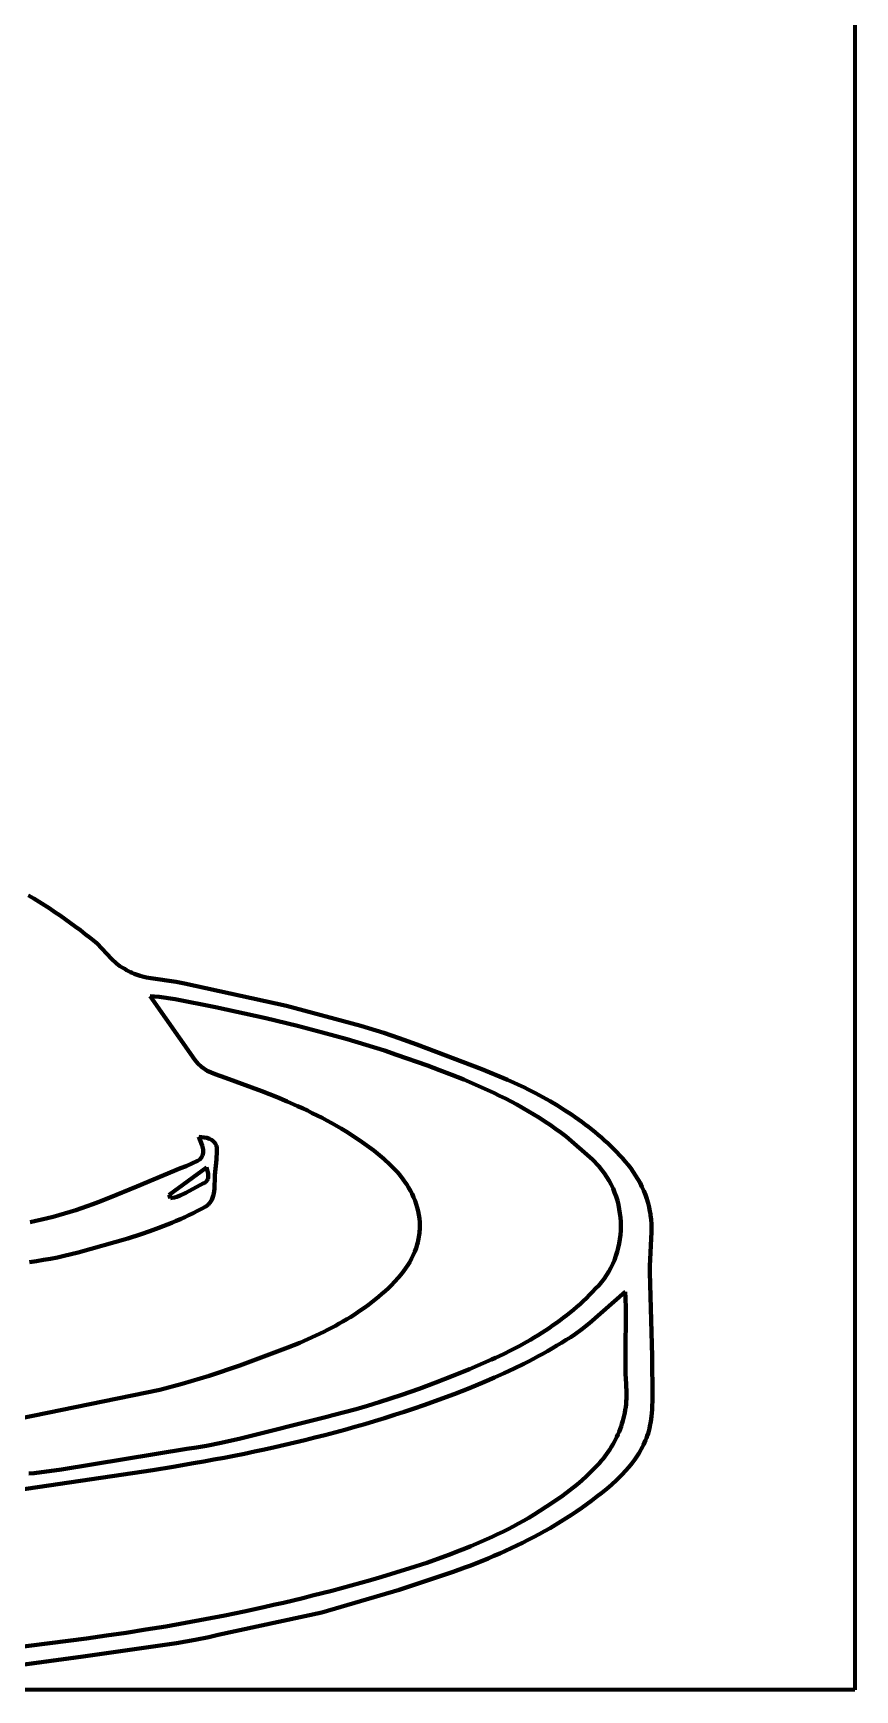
# Model space of a CAD drawing. Header units: millimetres. Extents: x 0 to 14, y 0 to 17.6.
# Drawn here: x 9.19 to 14.01, y 0 to 9.72 of the extents above; entities that cross this region are included whole.
import ezdxf

# ---------------------------------------------------------------- set-up
doc = ezdxf.new("R2010")
doc.units = ezdxf.units.MM
doc.layers.add('color#010506ff', color=7, linetype='CONTINUOUS', lineweight=100)
doc.layers.add('color#ffffffff', color=7, linetype='CONTINUOUS', lineweight=100)

msp = doc.modelspace()

# ---------------------------------------------------------------- linework, layer by layer
at = {"layer": 'color#010506ff'}
for p, q in [((9.1662, 4.6622), (9.1977, 4.6434)), ((9.1977, 4.6434), (9.2289, 4.6242)), ((9.2289, 4.6242), (9.26, 4.6047)), ((9.26, 4.6047), (9.2908, 4.5848)), ((9.2908, 4.5848), (9.3213, 4.5646)), ((9.3213, 4.5646), (9.3517, 4.544)), ((9.3517, 4.544), (9.3817, 4.5231)), ((9.3817, 4.5231), (9.4116, 4.5018)), ((9.4116, 4.5018), (9.4411, 4.4801)), ((9.4411, 4.4801), (9.4705, 4.4581)), ((9.4705, 4.4581), (9.4995, 4.4357)), ((9.4995, 4.4357), (9.5283, 4.413)), ((9.5283, 4.413), (9.5568, 4.3899)), ((9.5568, 4.3899), (9.569, 4.3792)), ((9.569, 4.3792), (9.6538, 4.2907)), ((9.6538, 4.2907), (9.6835, 4.263)), ((9.6835, 4.263), (9.7027, 4.248)), ((9.7027, 4.248), (9.7163, 4.2389)), ((9.7163, 4.2389), (9.7307, 4.2306)), ((9.7307, 4.2306), (9.7417, 4.2242)), ((9.7417, 4.2242), (9.7528, 4.2182)), ((9.7528, 4.2182), (9.7641, 4.2126)), ((9.7641, 4.2126), (9.7755, 4.2075)), ((9.7755, 4.2075), (9.7871, 4.2028)), ((9.7871, 4.2028), (9.7988, 4.1985)), ((9.7988, 4.1985), (9.8105, 4.1945)), ((9.8105, 4.1945), (9.8224, 4.1908)), ((9.8224, 4.1908), (9.8344, 4.1874)), ((9.8344, 4.1874), (9.8586, 4.1815)), ((9.8586, 4.1815), (9.8831, 4.1764)), ((9.8831, 4.1764), (10.0323, 4.1547)), ((10.0323, 4.1547), (10.0814, 4.146)), ((10.0814, 4.146), (10.6807, 4.0139)), ((9.8798, 4.0706), (10.143, 3.697)), ((9.9334, 4.0664), (9.8798, 4.0706)), ((10.0264, 4.0536), (9.9334, 4.0664)), ((10.2634, 4.0066), (10.0264, 4.0536)), ((10.5596, 3.9415), (10.2634, 4.0066)), ((10.6807, 4.0139), (11.116, 3.8976)), ((10.7438, 3.8969), (10.5596, 3.9415)), ((10.8905, 3.8587), (10.7438, 3.8969)), ((11.116, 3.8976), (11.2517, 3.8552)), ((11.0365, 3.8179), (10.8905, 3.8587)), ((11.1455, 3.7854), (11.0365, 3.8179)), ((11.2517, 3.8552), (11.3414, 3.8241)), ((11.3414, 3.8241), (11.444, 3.7877)), ((10.143, 3.697), (10.159, 3.6769)), ((11.254, 3.7513), (11.1455, 3.7854)), ((11.326, 3.7275), (11.254, 3.7513)), ((11.5061, 3.664), (11.326, 3.7275)), ((11.444, 3.7877), (11.8258, 3.6432)), ((10.159, 3.6769), (10.1813, 3.6559)), ((10.1813, 3.6559), (10.2151, 3.6332)), ((10.2151, 3.6332), (10.2622, 3.6129)), ((10.2622, 3.6129), (10.3229, 3.5914)), ((11.5779, 3.6374), (11.5061, 3.664)), ((11.6494, 3.6099), (11.5779, 3.6374)), ((11.6849, 3.5957), (11.6494, 3.6099)), ((11.8258, 3.6432), (11.9761, 3.5794)), ((10.3229, 3.5914), (10.5349, 3.5132)), ((10.5349, 3.5132), (10.625, 3.4774)), ((11.7204, 3.5812), (11.6849, 3.5957)), ((11.7557, 3.5664), (11.7204, 3.5812)), ((11.7909, 3.5513), (11.7557, 3.5664)), ((11.8259, 3.5358), (11.7909, 3.5513)), ((11.8607, 3.52), (11.8259, 3.5358)), ((11.8953, 3.5037), (11.8607, 3.52)), ((11.9297, 3.4871), (11.8953, 3.5037)), ((11.9761, 3.5794), (12.0752, 3.5342)), ((12.0752, 3.5342), (12.0972, 3.5234)), ((12.0972, 3.5234), (12.1411, 3.5012)), ((12.1411, 3.5012), (12.1844, 3.4781)), ((10.625, 3.4774), (10.6845, 3.4525)), ((10.6845, 3.4525), (10.7436, 3.4265)), ((10.7436, 3.4265), (10.7729, 3.4131)), ((10.7729, 3.4131), (10.8021, 3.3994)), ((11.9639, 3.47), (11.9297, 3.4871)), ((11.9978, 3.4524), (11.9639, 3.47)), ((12.0314, 3.4344), (11.9978, 3.4524)), ((12.0648, 3.4159), (12.0314, 3.4344)), ((12.0979, 3.3969), (12.0648, 3.4159)), ((12.1844, 3.4781), (12.2273, 3.454)), ((12.2273, 3.454), (12.2696, 3.4289)), ((12.2696, 3.4289), (12.3114, 3.4028)), ((10.8021, 3.3994), (10.8311, 3.3854)), ((10.8311, 3.3854), (10.86, 3.3711)), ((10.86, 3.3711), (10.8887, 3.3564)), ((10.8887, 3.3564), (10.9171, 3.3413)), ((10.9171, 3.3413), (10.9454, 3.3258)), ((10.9454, 3.3258), (10.9735, 3.31)), ((10.9735, 3.31), (11.0013, 3.2937)), ((12.1307, 3.3773), (12.0979, 3.3969)), ((12.1631, 3.3572), (12.1307, 3.3773)), ((12.1952, 3.3365), (12.1631, 3.3572)), ((12.227, 3.3152), (12.1952, 3.3365)), ((12.2583, 3.2933), (12.227, 3.3152)), ((12.3114, 3.4028), (12.3524, 3.3757)), ((12.3524, 3.3757), (12.3727, 3.3617)), ((12.3727, 3.3617), (12.3927, 3.3475)), ((12.3927, 3.3475), (12.4126, 3.3331)), ((12.4126, 3.3331), (12.4323, 3.3184)), ((12.4323, 3.3184), (12.4518, 3.3034)), ((10.1659, 3.2456), (10.185, 3.1955)), ((10.2122, 3.2394), (10.1659, 3.2456)), ((10.2283, 3.2339), (10.2122, 3.2394)), ((10.2394, 3.2282), (10.2283, 3.2339)), ((10.2463, 3.2236), (10.2394, 3.2282)), ((10.2525, 3.2182), (10.2463, 3.2236)), ((10.258, 3.2121), (10.2525, 3.2182)), ((10.2628, 3.205), (10.258, 3.2121)), ((11.0013, 3.2937), (11.029, 3.2771)), ((11.029, 3.2771), (11.0563, 3.2599)), ((11.0563, 3.2599), (11.0835, 3.2423)), ((11.0835, 3.2423), (11.1103, 3.2243)), ((11.1103, 3.2243), (11.1924, 3.1644)), ((12.2893, 3.2707), (12.2583, 3.2933)), ((12.3199, 3.2475), (12.2893, 3.2707)), ((12.4752, 3.1128), (12.3199, 3.2475)), ((12.4518, 3.3034), (12.471, 3.2881)), ((12.471, 3.2881), (12.4901, 3.2726)), ((12.4901, 3.2726), (12.5089, 3.2568)), ((12.5089, 3.2568), (12.5275, 3.2407)), ((12.5275, 3.2407), (12.5458, 3.2244)), ((12.5458, 3.2244), (12.5639, 3.2078)), ((10.1706, 3.1135), (10.1585, 3.1041)), ((10.1784, 3.1221), (10.1706, 3.1135)), ((10.1828, 3.1286), (10.1784, 3.1221)), ((10.1848, 3.1322), (10.1828, 3.1286)), ((10.1866, 3.1361), (10.1848, 3.1322)), ((10.185, 3.1955), (10.1909, 3.1718)), ((10.1894, 3.144), (10.1866, 3.1361)), ((10.191, 3.1519), (10.1894, 3.144)), ((10.1909, 3.1718), (10.1916, 3.1598)), ((10.1916, 3.1598), (10.191, 3.1519)), ((10.2602, 3.0201), (10.2689, 3.1129)), ((10.2649, 3.2012), (10.2628, 3.205)), ((10.2668, 3.1971), (10.2649, 3.2012)), ((10.2684, 3.1928), (10.2668, 3.1971)), ((10.2703, 3.1806), (10.2684, 3.1928)), ((10.2689, 3.1129), (10.2717, 3.1621)), ((10.2717, 3.1621), (10.2703, 3.1806)), ((11.1924, 3.1644), (11.2515, 3.116)), ((11.2515, 3.116), (11.2889, 3.0816)), ((12.5119, 3.0732), (12.4752, 3.1128)), ((12.5639, 3.2078), (12.5818, 3.1909)), ((12.5818, 3.1909), (12.5993, 3.1737)), ((12.5993, 3.1737), (12.6167, 3.1562)), ((12.6167, 3.1562), (12.6337, 3.1385)), ((12.6337, 3.1385), (12.6505, 3.1204)), ((12.6505, 3.1204), (12.6674, 3.1013)), ((10.0582, 3.0611), (9.8013, 2.9539)), ((9.9912, 2.9058), (10.2108, 3.0652)), ((10.0905, 3.0738), (10.0582, 3.0611)), ((10.1585, 3.1041), (10.0905, 3.0738)), ((10.2108, 3.0652), (10.2201, 3.0296)), ((10.2209, 3.0147), (10.2197, 3.004)), ((10.2201, 3.0296), (10.2209, 3.0147)), ((10.2603, 3.0138), (10.2602, 3.0201)), ((11.2889, 3.0816), (11.3155, 3.0544)), ((11.3155, 3.0544), (11.3324, 3.0355)), ((11.3324, 3.0355), (11.3487, 3.016)), ((11.3487, 3.016), (11.3642, 2.9958)), ((12.5325, 3.0481), (12.5119, 3.0732)), ((12.5455, 3.0307), (12.5325, 3.0481)), ((12.5596, 3.0097), (12.5455, 3.0307)), ((12.6674, 3.1013), (12.6836, 3.0816)), ((12.6836, 3.0816), (12.6991, 3.0614)), ((12.6991, 3.0614), (12.7139, 3.0405)), ((12.7139, 3.0405), (12.728, 3.0192)), ((12.728, 3.0192), (12.7412, 2.9973)), ((9.8013, 2.9539), (9.6403, 2.8875)), ((10.1924, 2.9727), (10.0897, 2.9163)), ((10.1964, 2.9743), (10.1924, 2.9727)), ((10.2, 2.9761), (10.1964, 2.9743)), ((10.2032, 2.9782), (10.2, 2.9761)), ((10.2062, 2.9804), (10.2032, 2.9782)), ((10.2088, 2.9828), (10.2062, 2.9804)), ((10.2112, 2.9854), (10.2088, 2.9828)), ((10.2132, 2.9881), (10.2112, 2.9854)), ((10.215, 2.9911), (10.2132, 2.9881)), ((10.2178, 2.9973), (10.215, 2.9911)), ((10.2197, 3.004), (10.2178, 2.9973)), ((10.2533, 2.9131), (10.257, 2.9401)), ((10.257, 2.9401), (10.2603, 3.0138)), ((11.3642, 2.9958), (11.3789, 2.9749)), ((11.3789, 2.9749), (11.3849, 2.966)), ((11.3849, 2.966), (11.3963, 2.9479)), ((11.3963, 2.9479), (11.407, 2.9292)), ((11.407, 2.9292), (11.4168, 2.9101)), ((12.5726, 2.9879), (12.5596, 3.0097)), ((12.5845, 2.9656), (12.5726, 2.9879)), ((12.5952, 2.9427), (12.5845, 2.9656)), ((12.6049, 2.9193), (12.5952, 2.9427)), ((12.6133, 2.8954), (12.6049, 2.9193)), ((12.7412, 2.9973), (12.7536, 2.975)), ((12.7536, 2.975), (12.765, 2.9522)), ((12.765, 2.9522), (12.7755, 2.9289)), ((12.7755, 2.9289), (12.785, 2.9053)), ((9.4774, 2.8267), (9.4445, 2.8156)), ((9.5102, 2.8382), (9.4774, 2.8267)), ((9.5429, 2.8501), (9.5102, 2.8382)), ((9.5754, 2.8623), (9.5429, 2.8501)), ((9.6403, 2.8875), (9.5754, 2.8623)), ((10.0003, 2.8861), (9.9912, 2.9058)), ((10.0077, 2.8871), (10.0003, 2.8861)), ((10.0222, 2.8898), (10.0077, 2.8871)), ((10.0362, 2.8936), (10.0222, 2.8898)), ((10.0568, 2.9009), (10.0362, 2.8936)), ((10.0897, 2.9163), (10.0568, 2.9009)), ((10.1573, 2.8104), (10.1817, 2.8231)), ((10.1817, 2.8231), (10.206, 2.8362)), ((10.206, 2.8362), (10.2119, 2.8402)), ((10.2119, 2.8402), (10.2173, 2.8446)), ((10.2173, 2.8446), (10.2223, 2.8491)), ((10.2223, 2.8491), (10.2269, 2.854)), ((10.2269, 2.854), (10.231, 2.8591)), ((10.231, 2.8591), (10.2348, 2.8644)), ((10.2348, 2.8644), (10.2382, 2.8699)), ((10.2382, 2.8699), (10.2412, 2.8756)), ((10.2412, 2.8756), (10.244, 2.8815)), ((10.244, 2.8815), (10.2464, 2.8875)), ((10.2464, 2.8875), (10.2504, 2.9001)), ((10.2504, 2.9001), (10.2533, 2.9131)), ((11.4168, 2.9101), (11.4258, 2.8906)), ((11.4258, 2.8906), (11.4339, 2.8707)), ((11.4339, 2.8707), (11.4411, 2.8504)), ((11.4411, 2.8504), (11.4472, 2.8299)), ((11.4472, 2.8299), (11.4524, 2.809)), ((12.6207, 2.8711), (12.6133, 2.8954)), ((12.6269, 2.8466), (12.6207, 2.8711)), ((12.632, 2.8217), (12.6269, 2.8466)), ((12.6359, 2.7966), (12.632, 2.8217)), ((12.785, 2.9053), (12.7935, 2.8812)), ((12.7935, 2.8812), (12.8008, 2.8568)), ((12.8008, 2.8568), (12.8071, 2.8321)), ((12.8071, 2.8321), (12.8121, 2.807)), ((9.2099, 2.7522), (9.1756, 2.7456)), ((9.2439, 2.7595), (9.2099, 2.7522)), ((9.2778, 2.7675), (9.2439, 2.7595)), ((9.3114, 2.776), (9.2778, 2.7675)), ((9.3449, 2.7851), (9.3114, 2.776)), ((9.3783, 2.7948), (9.3449, 2.7851)), ((9.4115, 2.805), (9.3783, 2.7948)), ((9.4445, 2.8156), (9.4115, 2.805)), ((9.9306, 2.7115), (9.9819, 2.7313)), ((9.9819, 2.7313), (10.0074, 2.7416)), ((10.0074, 2.7416), (10.0327, 2.7522)), ((10.0327, 2.7522), (10.0579, 2.7632)), ((10.0579, 2.7632), (10.083, 2.7744)), ((10.083, 2.7744), (10.1079, 2.786)), ((10.1079, 2.786), (10.1327, 2.798)), ((10.1327, 2.798), (10.1573, 2.8104)), ((11.4524, 2.809), (11.4565, 2.788)), ((11.4565, 2.788), (11.4595, 2.7668)), ((11.4595, 2.7668), (11.4614, 2.7454)), ((11.4614, 2.7454), (11.4621, 2.724)), ((11.4621, 2.724), (11.4616, 2.7025)), ((12.6387, 2.7714), (12.6359, 2.7966)), ((12.6404, 2.746), (12.6387, 2.7714)), ((12.6409, 2.7207), (12.6404, 2.746)), ((12.8121, 2.807), (12.8142, 2.7943)), ((12.8142, 2.7943), (12.8158, 2.7838)), ((12.8158, 2.7838), (12.8184, 2.7626)), ((12.8184, 2.7626), (12.8207, 2.7308)), ((12.8207, 2.7308), (12.8213, 2.6883)), ((9.4571, 2.5667), (9.7482, 2.6497)), ((9.7482, 2.6497), (9.8268, 2.6749)), ((9.8268, 2.6749), (9.8789, 2.6928)), ((9.8789, 2.6928), (9.9306, 2.7115)), ((11.4498, 2.6253), (11.4468, 2.6144)), ((11.4524, 2.6363), (11.4498, 2.6253)), ((11.4548, 2.6473), (11.4524, 2.6363)), ((11.4568, 2.6585), (11.4548, 2.6473)), ((11.4585, 2.6697), (11.4568, 2.6585)), ((11.4599, 2.681), (11.4585, 2.6697)), ((11.4609, 2.6917), (11.4599, 2.681)), ((11.4616, 2.7025), (11.4609, 2.6917)), ((12.6316, 2.6198), (12.6357, 2.6448)), ((12.6357, 2.6448), (12.6386, 2.67)), ((12.6386, 2.67), (12.6403, 2.6953)), ((12.6403, 2.6953), (12.6409, 2.7207)), ((12.8213, 2.6883), (12.8116, 2.4863)), ((9.2546, 2.5229), (9.2953, 2.5302)), ((9.2953, 2.5302), (9.3359, 2.5382)), ((9.3359, 2.5382), (9.3764, 2.5469)), ((9.3764, 2.5469), (9.4168, 2.5564)), ((9.4168, 2.5564), (9.4571, 2.5667)), ((11.4134, 2.5308), (11.4026, 2.511)), ((11.4233, 2.5511), (11.4134, 2.5308)), ((11.4322, 2.5718), (11.4233, 2.5511)), ((11.4401, 2.5929), (11.4322, 2.5718)), ((11.4468, 2.6144), (11.4401, 2.5929)), ((12.604, 2.5227), (12.6126, 2.5464)), ((12.6126, 2.5464), (12.6201, 2.5705)), ((12.6201, 2.5705), (12.6264, 2.595)), ((12.6264, 2.595), (12.6316, 2.6198)), ((9.1729, 2.5103), (9.2138, 2.5163)), ((9.2138, 2.5163), (9.2546, 2.5229)), ((11.3584, 2.4453), (11.3368, 2.4191)), ((11.3785, 2.4727), (11.3584, 2.4453)), ((11.3909, 2.4916), (11.3785, 2.4727)), ((11.4026, 2.511), (11.3909, 2.4916)), ((12.5435, 2.4123), (12.5579, 2.4331)), ((12.5579, 2.4331), (12.5712, 2.4546)), ((12.5712, 2.4546), (12.5832, 2.4767)), ((12.5832, 2.4767), (12.5942, 2.4995)), ((12.5942, 2.4995), (12.604, 2.5227)), ((12.8116, 2.4863), (12.8111, 2.4498)), ((12.8111, 2.4498), (12.8247, 1.9579)), ((11.2588, 2.3408), (11.2397, 2.3238)), ((11.2775, 2.3581), (11.2588, 2.3408)), ((11.2959, 2.3759), (11.2775, 2.3581)), ((11.314, 2.3942), (11.2959, 2.3759)), ((11.3368, 2.4191), (11.314, 2.3942)), ((12.4577, 2.3175), (12.4757, 2.3359)), ((12.6657, 2.3363), (12.4581, 2.1528)), ((12.4757, 2.3359), (12.4934, 2.3546)), ((12.4934, 2.3546), (12.5112, 2.3729)), ((12.5112, 2.3729), (12.5279, 2.3922)), ((12.5279, 2.3922), (12.5435, 2.4123)), ((12.6683, 2.2978), (12.6657, 2.3363)), ((11.1396, 2.2448), (11.1188, 2.2302)), ((11.1602, 2.2599), (11.1396, 2.2448)), ((11.1805, 2.2753), (11.1602, 2.2599)), ((11.2005, 2.2911), (11.1805, 2.2753)), ((11.2203, 2.3072), (11.2005, 2.2911)), ((11.2397, 2.3238), (11.2203, 2.3072)), ((12.3632, 2.2309), (12.3827, 2.2475)), ((12.3827, 2.2475), (12.4019, 2.2645)), ((12.4019, 2.2645), (12.4208, 2.2819)), ((12.4208, 2.2819), (12.4394, 2.2995)), ((12.4394, 2.2995), (12.4577, 2.3175)), ((12.6682, 1.9504), (12.6706, 2.24)), ((12.6706, 2.24), (12.6683, 2.2978)), ((10.9889, 2.1492), (10.9665, 2.1368)), ((11.011, 2.1619), (10.9889, 2.1492)), ((11.033, 2.1749), (11.011, 2.1619)), ((11.0548, 2.1882), (11.033, 2.1749)), ((11.0764, 2.2019), (11.0548, 2.1882)), ((11.0977, 2.2158), (11.0764, 2.2019)), ((11.1188, 2.2302), (11.0977, 2.2158)), ((12.2411, 2.1374), (12.2621, 2.1522)), ((12.2621, 2.1522), (12.2828, 2.1673)), ((12.2828, 2.1673), (12.3033, 2.1827)), ((12.3033, 2.1827), (12.3235, 2.1985)), ((12.3235, 2.1985), (12.3435, 2.2145)), ((12.3435, 2.2145), (12.3632, 2.2309)), ((12.4581, 2.1528), (12.41, 2.1146)), ((10.8059, 2.0578), (10.759, 2.0375)), ((10.8524, 2.0791), (10.8059, 2.0578)), ((10.8985, 2.1014), (10.8524, 2.0791)), ((10.9213, 2.1129), (10.8985, 2.1014)), ((10.944, 2.1247), (10.9213, 2.1129)), ((10.9665, 2.1368), (10.944, 2.1247)), ((12.0441, 2.017), (12.0891, 2.0418)), ((12.0891, 2.0418), (12.1113, 2.0546)), ((12.1113, 2.0546), (12.1334, 2.0677)), ((12.1334, 2.0677), (12.1553, 2.0811)), ((12.1553, 2.0811), (12.1771, 2.0947)), ((12.1771, 2.0947), (12.1986, 2.1087)), ((12.1986, 2.1087), (12.22, 2.1229)), ((12.22, 2.1229), (12.2411, 2.1374)), ((12.3207, 2.0543), (12.2937, 2.0374)), ((12.347, 2.0706), (12.3207, 2.0543)), ((12.3726, 2.0876), (12.347, 2.0706)), ((12.41, 2.1146), (12.3726, 2.0876)), ((10.6882, 2.0085), (10.4067, 1.9035)), ((10.759, 2.0375), (10.6882, 2.0085)), ((11.8828, 1.9381), (11.9062, 1.9487)), ((11.9062, 1.9487), (11.9526, 1.9704)), ((11.9526, 1.9704), (11.9986, 1.9932)), ((11.9986, 1.9932), (12.0441, 2.017)), ((12.1564, 1.9577), (12.1284, 1.9427)), ((12.1842, 1.973), (12.1564, 1.9577)), ((12.2118, 1.9886), (12.1842, 1.973)), ((12.2393, 2.0046), (12.2118, 1.9886)), ((12.2666, 2.0208), (12.2393, 2.0046)), ((12.2937, 2.0374), (12.2666, 2.0208)), ((12.6692, 1.8539), (12.6682, 1.9504)), ((12.8247, 1.9579), (12.8277, 1.7167)), ((10.4067, 1.9035), (10.2253, 1.843)), ((11.6551, 1.8421), (11.7532, 1.8823)), ((11.7532, 1.8823), (11.8828, 1.9381)), ((11.9576, 1.8583), (11.8997, 1.8322)), ((12.015, 1.8854), (11.9576, 1.8583)), ((12.072, 1.9135), (12.015, 1.8854)), ((12.1003, 1.9279), (12.072, 1.9135)), ((12.1284, 1.9427), (12.1003, 1.9279)), ((12.6717, 1.796), (12.6692, 1.8539)), ((9.9365, 1.7604), (9.0304, 1.5752)), ((10.0684, 1.7959), (9.9365, 1.7604)), ((10.2253, 1.843), (10.0684, 1.7959)), ((11.3573, 1.7316), (11.4572, 1.7667)), ((11.4572, 1.7667), (11.5565, 1.8036)), ((11.5565, 1.8036), (11.6551, 1.8421)), ((11.7531, 1.7708), (11.6643, 1.7361)), ((11.8413, 1.807), (11.7531, 1.7708)), ((11.8997, 1.8322), (11.8413, 1.807)), ((12.6731, 1.7767), (12.6717, 1.796)), ((12.6741, 1.7599), (12.6731, 1.7767)), ((12.6746, 1.7431), (12.6741, 1.7599)), ((11.0876, 1.6478), (11.1555, 1.6673)), ((11.1555, 1.6673), (11.223, 1.6879)), ((11.223, 1.6879), (11.2903, 1.7093)), ((11.2903, 1.7093), (11.3573, 1.7316)), ((11.4853, 1.6708), (11.4279, 1.6511)), ((11.6643, 1.7361), (11.4853, 1.6708)), ((12.667, 1.6431), (12.6695, 1.6596)), ((12.6695, 1.6596), (12.6715, 1.6762)), ((12.6715, 1.6762), (12.6731, 1.6929)), ((12.6731, 1.6929), (12.6741, 1.7096)), ((12.6741, 1.7096), (12.6746, 1.7263)), ((12.6746, 1.7263), (12.6746, 1.7431)), ((12.8277, 1.7167), (12.8243, 1.6459)), ((10.4091, 1.4757), (10.9168, 1.6033)), ((10.9168, 1.6033), (10.9511, 1.6117)), ((10.9511, 1.6117), (11.0195, 1.6292)), ((11.0195, 1.6292), (11.0876, 1.6478)), ((11.1388, 1.5598), (11.0806, 1.543)), ((11.1969, 1.5771), (11.1388, 1.5598)), ((11.2549, 1.5948), (11.1969, 1.5771)), ((11.3127, 1.6131), (11.2549, 1.5948)), ((11.3704, 1.6318), (11.3127, 1.6131)), ((11.4279, 1.6511), (11.3704, 1.6318)), ((12.6423, 1.546), (12.6475, 1.5619)), ((12.6475, 1.5619), (12.6523, 1.5779)), ((12.6523, 1.5779), (12.6567, 1.594)), ((12.6567, 1.594), (12.6606, 1.6103)), ((12.6606, 1.6103), (12.664, 1.6266)), ((12.664, 1.6266), (12.667, 1.6431)), ((12.8164, 1.5754), (12.8117, 1.5474)), ((12.8202, 1.6036), (12.8164, 1.5754)), ((12.8243, 1.6459), (12.8202, 1.6036)), ((10.2957, 1.4502), (10.4091, 1.4757)), ((10.7876, 1.4656), (10.7287, 1.4514)), ((10.8464, 1.4802), (10.7876, 1.4656)), ((10.9052, 1.4953), (10.8464, 1.4802)), ((10.9638, 1.5107), (10.9052, 1.4953)), ((11.0222, 1.5266), (10.9638, 1.5107)), ((11.0806, 1.543), (11.0222, 1.5266)), ((12.6018, 1.4542), (12.6096, 1.4691)), ((12.6096, 1.4691), (12.617, 1.4841)), ((12.617, 1.4841), (12.6239, 1.4993)), ((12.6239, 1.4993), (12.6305, 1.5147)), ((12.6305, 1.5147), (12.6366, 1.5303)), ((12.6366, 1.5303), (12.6423, 1.546)), ((12.7861, 1.4647), (12.7804, 1.4515)), ((12.7914, 1.478), (12.7861, 1.4647)), ((12.7963, 1.4915), (12.7914, 1.478)), ((12.8008, 1.5052), (12.7963, 1.4915)), ((12.8049, 1.5191), (12.8008, 1.5052)), ((12.8085, 1.5332), (12.8049, 1.5191)), ((12.8117, 1.5474), (12.8085, 1.5332)), ((9.3603, 1.2942), (10.0954, 1.4136)), ((10.0954, 1.4136), (10.1529, 1.4228)), ((10.1529, 1.4228), (10.2102, 1.4331)), ((10.2102, 1.4331), (10.2957, 1.4502)), ((10.3137, 1.3626), (10.2541, 1.3513)), ((10.3732, 1.3742), (10.3137, 1.3626)), ((10.4326, 1.3861), (10.3732, 1.3742)), ((10.492, 1.3984), (10.4326, 1.3861)), ((10.5513, 1.4111), (10.492, 1.3984)), ((10.6105, 1.4242), (10.5513, 1.4111)), ((10.6696, 1.4376), (10.6105, 1.4242)), ((10.7287, 1.4514), (10.6696, 1.4376)), ((12.5369, 1.3568), (12.5473, 1.3699)), ((12.5473, 1.3699), (12.5573, 1.3834)), ((12.5573, 1.3834), (12.5669, 1.3971)), ((12.5669, 1.3971), (12.5762, 1.411)), ((12.5762, 1.411), (12.5851, 1.4252)), ((12.5851, 1.4252), (12.5937, 1.4396)), ((12.5937, 1.4396), (12.6018, 1.4542)), ((12.7312, 1.364), (12.723, 1.3522)), ((12.7392, 1.376), (12.7312, 1.364)), ((12.7468, 1.3881), (12.7392, 1.376)), ((12.7542, 1.4005), (12.7468, 1.3881)), ((12.7613, 1.413), (12.7542, 1.4005)), ((12.768, 1.4256), (12.7613, 1.413)), ((12.7744, 1.4385), (12.768, 1.4256)), ((12.7804, 1.4515), (12.7744, 1.4385)), ((9.7756, 1.272), (9.0999, 1.1721)), ((9.1677, 1.2688), (9.1998, 1.2727)), ((9.1998, 1.2727), (9.3603, 1.2942)), ((9.8955, 1.2901), (9.7756, 1.272)), ((10.0152, 1.3094), (9.8955, 1.2901)), ((10.1347, 1.3297), (10.0152, 1.3094)), ((10.1944, 1.3404), (10.1347, 1.3297)), ((10.2541, 1.3513), (10.1944, 1.3404)), ((12.4388, 1.2536), (12.465, 1.2787)), ((12.465, 1.2787), (12.4904, 1.3046)), ((12.4904, 1.3046), (12.5151, 1.3313)), ((12.5151, 1.3313), (12.5262, 1.3439)), ((12.5262, 1.3439), (12.5369, 1.3568)), ((12.6685, 1.2848), (12.6487, 1.2637)), ((12.6875, 1.3066), (12.6685, 1.2848)), ((12.7057, 1.329), (12.6875, 1.3066)), ((12.723, 1.3522), (12.7057, 1.329)), ((12.2986, 1.1386), (12.3421, 1.1714)), ((12.3421, 1.1714), (12.3844, 1.2057)), ((12.3844, 1.2057), (12.4119, 1.2293)), ((12.4119, 1.2293), (12.4388, 1.2536)), ((12.5581, 1.1803), (12.5297, 1.1568)), ((12.5861, 1.2042), (12.5581, 1.1803)), ((12.618, 1.2332), (12.5861, 1.2042)), ((12.6487, 1.2637), (12.618, 1.2332)), ((12.132, 1.0283), (12.2391, 1.0968)), ((12.2391, 1.0968), (12.2986, 1.1386)), ((12.4421, 1.0896), (12.4122, 1.0682)), ((12.4717, 1.1115), (12.4421, 1.0896)), ((12.5008, 1.1339), (12.4717, 1.1115)), ((12.5297, 1.1568), (12.5008, 1.1339)), ((12.0104, 0.9594), (12.0408, 0.9757)), ((12.0408, 0.9757), (12.071, 0.9924)), ((12.071, 0.9924), (12.101, 1.0096)), ((12.101, 1.0096), (12.132, 1.0283)), ((12.2894, 0.9874), (12.258, 0.9684)), ((12.3206, 1.0069), (12.2894, 0.9874)), ((12.3514, 1.0269), (12.3206, 1.0069)), ((12.382, 1.0473), (12.3514, 1.0269)), ((12.4122, 1.0682), (12.382, 1.0473)), ((11.8241, 0.8698), (11.8556, 0.8838)), ((11.8556, 0.8838), (11.8869, 0.8981)), ((11.8869, 0.8981), (11.9181, 0.9128)), ((11.9181, 0.9128), (11.9491, 0.9279)), ((11.9491, 0.9279), (11.9798, 0.9434)), ((11.9798, 0.9434), (12.0104, 0.9594)), ((12.0969, 0.8797), (12.064, 0.8632)), ((12.1296, 0.8966), (12.0969, 0.8797)), ((12.1621, 0.9139), (12.1296, 0.8966)), ((12.1943, 0.9317), (12.1621, 0.9139)), ((12.2263, 0.9498), (12.1943, 0.9317)), ((12.258, 0.9684), (12.2263, 0.9498)), ((11.5674, 0.769), (11.6323, 0.7925)), ((11.6323, 0.7925), (11.6968, 0.817)), ((11.6968, 0.817), (11.7288, 0.8297)), ((11.7288, 0.8297), (11.7607, 0.8428)), ((11.7607, 0.8428), (11.7925, 0.8561)), ((11.7925, 0.8561), (11.8241, 0.8698)), ((11.8967, 0.7862), (11.8628, 0.7718)), ((11.9305, 0.8008), (11.8967, 0.7862)), ((11.9641, 0.8159), (11.9305, 0.8008)), ((11.9976, 0.8313), (11.9641, 0.8159)), ((12.0309, 0.847), (11.9976, 0.8313)), ((12.064, 0.8632), (12.0309, 0.847)), ((11.2388, 0.6639), (11.4038, 0.7142)), ((11.657, 0.6923), (11.3409, 0.5864)), ((11.4038, 0.7142), (11.5022, 0.7464)), ((11.5022, 0.7464), (11.5674, 0.769)), ((11.726, 0.7176), (11.657, 0.6923)), ((11.7603, 0.7307), (11.726, 0.7176)), ((11.7946, 0.7441), (11.7603, 0.7307)), ((11.8287, 0.7578), (11.7946, 0.7441)), ((11.8628, 0.7718), (11.8287, 0.7578)), ((11.3409, 0.5864), (10.8875, 0.454)), ((10.9464, 0.5821), (11.0031, 0.5972)), ((11.0031, 0.5972), (11.0597, 0.6127)), ((11.0597, 0.6127), (11.1163, 0.6285)), ((11.1163, 0.6285), (11.1727, 0.6446)), ((11.1727, 0.6446), (11.2388, 0.6639)), ((10.5471, 0.4854), (10.6044, 0.4982)), ((10.6044, 0.4982), (10.6616, 0.5114)), ((10.6616, 0.5114), (10.7187, 0.5249)), ((10.7187, 0.5249), (10.7757, 0.5387)), ((10.7757, 0.5387), (10.8327, 0.5529)), ((10.8327, 0.5529), (10.8896, 0.5673)), ((10.8896, 0.5673), (10.9464, 0.5821)), ((9.9712, 0.3728), (10.0868, 0.393)), ((10.0868, 0.393), (10.2022, 0.4144)), ((10.2022, 0.4144), (10.3174, 0.4369)), ((10.8875, 0.454), (10.2788, 0.322)), ((10.3174, 0.4369), (10.4324, 0.4605)), ((10.4324, 0.4605), (10.5471, 0.4854)), ((8.9345, 0.2284), (9.507, 0.3021)), ((9.507, 0.3021), (9.6232, 0.3183)), ((9.6232, 0.3183), (9.7394, 0.3354)), ((9.7394, 0.3354), (9.8554, 0.3536)), ((9.8554, 0.3536), (9.9712, 0.3728)), ((10.1433, 0.2935), (10.0343, 0.2737)), ((10.2247, 0.31), (10.1433, 0.2935)), ((10.2788, 0.322), (10.2247, 0.31)), ((9.4862, 0.1955), (8.8521, 0.1109)), ((10.0343, 0.2737), (9.4862, 0.1955))]:
    msp.add_line(p, q, dxfattribs=at)
at = {"layer": 'color#ffffffff'}
for p, q in [((14.0139, 17.5556), (14.0139, 0)), ((9.1977, 4.6434), (9.1662, 4.6622)), ((9.2289, 4.6242), (9.1977, 4.6434)), ((9.26, 4.6047), (9.2289, 4.6242)), ((9.2908, 4.5848), (9.26, 4.6047)), ((9.3213, 4.5646), (9.2908, 4.5848)), ((9.3517, 4.544), (9.3213, 4.5646)), ((9.3817, 4.5231), (9.3517, 4.544)), ((9.4116, 4.5018), (9.3817, 4.5231)), ((9.4411, 4.4801), (9.4116, 4.5018)), ((9.4705, 4.4581), (9.4411, 4.4801)), ((9.4995, 4.4357), (9.4705, 4.4581)), ((9.5283, 4.413), (9.4995, 4.4357)), ((9.5568, 4.3899), (9.5283, 4.413)), ((9.569, 4.3792), (9.5568, 4.3899)), ((9.6538, 4.2907), (9.569, 4.3792)), ((9.6835, 4.263), (9.6538, 4.2907)), ((9.7027, 4.248), (9.6835, 4.263)), ((9.7163, 4.2389), (9.7027, 4.248)), ((9.7307, 4.2306), (9.7163, 4.2389)), ((9.7417, 4.2242), (9.7307, 4.2306)), ((9.7528, 4.2182), (9.7417, 4.2242)), ((9.7641, 4.2126), (9.7528, 4.2182)), ((9.7755, 4.2075), (9.7641, 4.2126)), ((9.7871, 4.2028), (9.7755, 4.2075)), ((9.7988, 4.1985), (9.7871, 4.2028)), ((9.8105, 4.1945), (9.7988, 4.1985)), ((9.8224, 4.1908), (9.8105, 4.1945)), ((9.8344, 4.1874), (9.8224, 4.1908)), ((9.8586, 4.1815), (9.8344, 4.1874)), ((9.8831, 4.1764), (9.8586, 4.1815)), ((10.0323, 4.1547), (9.8831, 4.1764)), ((10.0814, 4.146), (10.0323, 4.1547)), ((10.6807, 4.0139), (10.0814, 4.146)), ((9.8798, 4.0706), (9.9334, 4.0664)), ((10.143, 3.697), (9.8798, 4.0706)), ((9.9334, 4.0664), (10.0264, 4.0536)), ((10.0264, 4.0536), (10.2634, 4.0066)), ((10.2634, 4.0066), (10.5596, 3.9415)), ((11.116, 3.8976), (10.6807, 4.0139)), ((10.5596, 3.9415), (10.7438, 3.8969)), ((10.7438, 3.8969), (10.8905, 3.8587)), ((11.2517, 3.8552), (11.116, 3.8976)), ((10.8905, 3.8587), (11.0365, 3.8179)), ((11.0365, 3.8179), (11.1455, 3.7854)), ((11.3414, 3.8241), (11.2517, 3.8552)), ((11.444, 3.7877), (11.3414, 3.8241)), ((10.159, 3.6769), (10.143, 3.697)), ((11.1455, 3.7854), (11.254, 3.7513)), ((11.254, 3.7513), (11.326, 3.7275)), ((11.326, 3.7275), (11.5061, 3.664)), ((11.8258, 3.6432), (11.444, 3.7877)), ((10.1813, 3.6559), (10.159, 3.6769)), ((10.2151, 3.6332), (10.1813, 3.6559)), ((10.2622, 3.6129), (10.2151, 3.6332)), ((10.3229, 3.5914), (10.2622, 3.6129)), ((11.5061, 3.664), (11.5779, 3.6374)), ((11.5779, 3.6374), (11.6494, 3.6099)), ((11.6494, 3.6099), (11.6849, 3.5957)), ((11.9761, 3.5794), (11.8258, 3.6432)), ((10.5349, 3.5132), (10.3229, 3.5914)), ((10.625, 3.4774), (10.5349, 3.5132)), ((11.6849, 3.5957), (11.7204, 3.5812)), ((11.7204, 3.5812), (11.7557, 3.5664)), ((11.7557, 3.5664), (11.7909, 3.5513)), ((11.7909, 3.5513), (11.8259, 3.5358)), ((11.8259, 3.5358), (11.8607, 3.52)), ((11.8607, 3.52), (11.8953, 3.5037)), ((11.8953, 3.5037), (11.9297, 3.4871)), ((12.0752, 3.5342), (11.9761, 3.5794)), ((12.0972, 3.5234), (12.0752, 3.5342)), ((12.1411, 3.5012), (12.0972, 3.5234)), ((12.1844, 3.4781), (12.1411, 3.5012)), ((10.6845, 3.4525), (10.625, 3.4774)), ((10.7436, 3.4265), (10.6845, 3.4525)), ((10.7729, 3.4131), (10.7436, 3.4265)), ((10.8021, 3.3994), (10.7729, 3.4131)), ((11.9297, 3.4871), (11.9639, 3.47)), ((11.9639, 3.47), (11.9978, 3.4524)), ((11.9978, 3.4524), (12.0314, 3.4344)), ((12.0314, 3.4344), (12.0648, 3.4159)), ((12.0648, 3.4159), (12.0979, 3.3969)), ((12.2273, 3.454), (12.1844, 3.4781)), ((12.2696, 3.4289), (12.2273, 3.454)), ((12.3114, 3.4028), (12.2696, 3.4289)), ((10.8311, 3.3854), (10.8021, 3.3994)), ((10.86, 3.3711), (10.8311, 3.3854)), ((10.8887, 3.3564), (10.86, 3.3711)), ((10.9171, 3.3413), (10.8887, 3.3564)), ((10.9454, 3.3258), (10.9171, 3.3413)), ((10.9735, 3.31), (10.9454, 3.3258)), ((11.0013, 3.2937), (10.9735, 3.31)), ((12.0979, 3.3969), (12.1307, 3.3773)), ((12.1307, 3.3773), (12.1631, 3.3572)), ((12.1631, 3.3572), (12.1952, 3.3365)), ((12.1952, 3.3365), (12.227, 3.3152)), ((12.227, 3.3152), (12.2583, 3.2933)), ((12.3524, 3.3757), (12.3114, 3.4028)), ((12.3727, 3.3617), (12.3524, 3.3757)), ((12.3927, 3.3475), (12.3727, 3.3617)), ((12.4126, 3.3331), (12.3927, 3.3475)), ((12.4323, 3.3184), (12.4126, 3.3331)), ((12.4518, 3.3034), (12.4323, 3.3184)), ((10.1659, 3.2456), (10.2122, 3.2394)), ((10.185, 3.1955), (10.1659, 3.2456)), ((10.2122, 3.2394), (10.2283, 3.2339)), ((10.2283, 3.2339), (10.2394, 3.2282)), ((10.2394, 3.2282), (10.2463, 3.2236)), ((10.2463, 3.2236), (10.2525, 3.2182)), ((10.2525, 3.2182), (10.258, 3.2121)), ((10.258, 3.2121), (10.2628, 3.205)), ((11.029, 3.2771), (11.0013, 3.2937)), ((11.0563, 3.2599), (11.029, 3.2771)), ((11.0835, 3.2423), (11.0563, 3.2599)), ((11.1103, 3.2243), (11.0835, 3.2423)), ((11.1924, 3.1644), (11.1103, 3.2243)), ((12.2583, 3.2933), (12.2893, 3.2707)), ((12.2893, 3.2707), (12.3199, 3.2475)), ((12.3199, 3.2475), (12.4752, 3.1128)), ((12.471, 3.2881), (12.4518, 3.3034)), ((12.4901, 3.2726), (12.471, 3.2881)), ((12.5089, 3.2568), (12.4901, 3.2726)), ((12.5275, 3.2407), (12.5089, 3.2568)), ((12.5458, 3.2244), (12.5275, 3.2407)), ((12.5639, 3.2078), (12.5458, 3.2244)), ((10.1585, 3.1041), (10.1706, 3.1135)), ((10.1706, 3.1135), (10.1784, 3.1221)), ((10.1784, 3.1221), (10.1828, 3.1286)), ((10.1828, 3.1286), (10.1848, 3.1322)), ((10.1848, 3.1322), (10.1866, 3.1361)), ((10.1909, 3.1718), (10.185, 3.1955)), ((10.1866, 3.1361), (10.1894, 3.144)), ((10.1894, 3.144), (10.191, 3.1519)), ((10.1916, 3.1598), (10.1909, 3.1718)), ((10.191, 3.1519), (10.1916, 3.1598)), ((10.2689, 3.1129), (10.2602, 3.0201)), ((10.2628, 3.205), (10.2649, 3.2012)), ((10.2649, 3.2012), (10.2668, 3.1971)), ((10.2668, 3.1971), (10.2684, 3.1928)), ((10.2684, 3.1928), (10.2703, 3.1806)), ((10.2717, 3.1621), (10.2689, 3.1129)), ((10.2703, 3.1806), (10.2717, 3.1621)), ((11.2515, 3.116), (11.1924, 3.1644)), ((11.2889, 3.0816), (11.2515, 3.116)), ((12.4752, 3.1128), (12.5119, 3.0732)), ((12.5818, 3.1909), (12.5639, 3.2078)), ((12.5993, 3.1737), (12.5818, 3.1909)), ((12.6167, 3.1562), (12.5993, 3.1737)), ((12.6337, 3.1385), (12.6167, 3.1562)), ((12.6505, 3.1204), (12.6337, 3.1385)), ((12.6674, 3.1013), (12.6505, 3.1204)), ((9.8013, 2.9539), (10.0582, 3.0611)), ((10.2108, 3.0652), (9.9912, 2.9058)), ((10.0582, 3.0611), (10.0905, 3.0738)), ((10.0905, 3.0738), (10.1585, 3.1041)), ((10.2201, 3.0296), (10.2108, 3.0652)), ((10.2197, 3.004), (10.2209, 3.0147)), ((10.2209, 3.0147), (10.2201, 3.0296)), ((10.2602, 3.0201), (10.2603, 3.0138)), ((11.3155, 3.0544), (11.2889, 3.0816)), ((11.3324, 3.0355), (11.3155, 3.0544)), ((11.3487, 3.016), (11.3324, 3.0355)), ((11.3642, 2.9958), (11.3487, 3.016)), ((12.5119, 3.0732), (12.5325, 3.0481)), ((12.5325, 3.0481), (12.5455, 3.0307)), ((12.5455, 3.0307), (12.5596, 3.0097)), ((12.6836, 3.0816), (12.6674, 3.1013)), ((12.6991, 3.0614), (12.6836, 3.0816)), ((12.7139, 3.0405), (12.6991, 3.0614)), ((12.728, 3.0192), (12.7139, 3.0405)), ((12.7412, 2.9973), (12.728, 3.0192)), ((9.6403, 2.8875), (9.8013, 2.9539)), ((10.0897, 2.9163), (10.1924, 2.9727)), ((10.1924, 2.9727), (10.1964, 2.9743)), ((10.1964, 2.9743), (10.2, 2.9761)), ((10.2, 2.9761), (10.2032, 2.9782)), ((10.2032, 2.9782), (10.2062, 2.9804)), ((10.2062, 2.9804), (10.2088, 2.9828)), ((10.2088, 2.9828), (10.2112, 2.9854)), ((10.2112, 2.9854), (10.2132, 2.9881)), ((10.2132, 2.9881), (10.215, 2.9911)), ((10.215, 2.9911), (10.2178, 2.9973)), ((10.2178, 2.9973), (10.2197, 3.004)), ((10.257, 2.9401), (10.2533, 2.9131)), ((10.2603, 3.0138), (10.257, 2.9401)), ((11.3789, 2.9749), (11.3642, 2.9958)), ((11.3849, 2.966), (11.3789, 2.9749)), ((11.3963, 2.9479), (11.3849, 2.966)), ((11.407, 2.9292), (11.3963, 2.9479)), ((11.4168, 2.9101), (11.407, 2.9292)), ((12.5596, 3.0097), (12.5726, 2.9879)), ((12.5726, 2.9879), (12.5845, 2.9656)), ((12.5845, 2.9656), (12.5952, 2.9427)), ((12.5952, 2.9427), (12.6049, 2.9193)), ((12.6049, 2.9193), (12.6133, 2.8954)), ((12.7536, 2.975), (12.7412, 2.9973)), ((12.765, 2.9522), (12.7536, 2.975)), ((12.7755, 2.9289), (12.765, 2.9522)), ((12.785, 2.9053), (12.7755, 2.9289)), ((9.4445, 2.8156), (9.4774, 2.8267)), ((9.4774, 2.8267), (9.5102, 2.8382)), ((9.5102, 2.8382), (9.5429, 2.8501)), ((9.5429, 2.8501), (9.5754, 2.8623)), ((9.5754, 2.8623), (9.6403, 2.8875)), ((9.9912, 2.9058), (10.0003, 2.8861)), ((10.0003, 2.8861), (10.0077, 2.8871)), ((10.0077, 2.8871), (10.0222, 2.8898)), ((10.0222, 2.8898), (10.0362, 2.8936)), ((10.0362, 2.8936), (10.0568, 2.9009)), ((10.0568, 2.9009), (10.0897, 2.9163)), ((10.1817, 2.8231), (10.1573, 2.8104)), ((10.206, 2.8362), (10.1817, 2.8231)), ((10.2119, 2.8402), (10.206, 2.8362)), ((10.2173, 2.8446), (10.2119, 2.8402)), ((10.2223, 2.8491), (10.2173, 2.8446)), ((10.2269, 2.854), (10.2223, 2.8491)), ((10.231, 2.8591), (10.2269, 2.854)), ((10.2348, 2.8644), (10.231, 2.8591)), ((10.2382, 2.8699), (10.2348, 2.8644)), ((10.2412, 2.8756), (10.2382, 2.8699)), ((10.244, 2.8815), (10.2412, 2.8756)), ((10.2464, 2.8875), (10.244, 2.8815)), ((10.2504, 2.9001), (10.2464, 2.8875)), ((10.2533, 2.9131), (10.2504, 2.9001)), ((11.4258, 2.8906), (11.4168, 2.9101)), ((11.4339, 2.8707), (11.4258, 2.8906)), ((11.4411, 2.8504), (11.4339, 2.8707)), ((11.4472, 2.8299), (11.4411, 2.8504)), ((11.4524, 2.809), (11.4472, 2.8299)), ((12.6133, 2.8954), (12.6207, 2.8711)), ((12.6207, 2.8711), (12.6269, 2.8466)), ((12.6269, 2.8466), (12.632, 2.8217)), ((12.632, 2.8217), (12.6359, 2.7966)), ((12.7935, 2.8812), (12.785, 2.9053)), ((12.8008, 2.8568), (12.7935, 2.8812)), ((12.8071, 2.8321), (12.8008, 2.8568)), ((12.8121, 2.807), (12.8071, 2.8321)), ((9.1756, 2.7456), (9.2099, 2.7522)), ((9.2099, 2.7522), (9.2439, 2.7595)), ((9.2439, 2.7595), (9.2778, 2.7675)), ((9.2778, 2.7675), (9.3114, 2.776)), ((9.3114, 2.776), (9.3449, 2.7851)), ((9.3449, 2.7851), (9.3783, 2.7948)), ((9.3783, 2.7948), (9.4115, 2.805)), ((9.4115, 2.805), (9.4445, 2.8156)), ((9.9819, 2.7313), (9.9306, 2.7115)), ((10.0074, 2.7416), (9.9819, 2.7313)), ((10.0327, 2.7522), (10.0074, 2.7416)), ((10.0579, 2.7632), (10.0327, 2.7522)), ((10.083, 2.7744), (10.0579, 2.7632)), ((10.1079, 2.786), (10.083, 2.7744)), ((10.1327, 2.798), (10.1079, 2.786)), ((10.1573, 2.8104), (10.1327, 2.798)), ((11.4565, 2.788), (11.4524, 2.809)), ((11.4595, 2.7668), (11.4565, 2.788)), ((11.4614, 2.7454), (11.4595, 2.7668)), ((11.4621, 2.724), (11.4614, 2.7454)), ((11.4616, 2.7025), (11.4621, 2.724)), ((12.6359, 2.7966), (12.6387, 2.7714)), ((12.6387, 2.7714), (12.6404, 2.746)), ((12.6404, 2.746), (12.6409, 2.7207)), ((12.8142, 2.7943), (12.8121, 2.807)), ((12.8158, 2.7838), (12.8142, 2.7943)), ((12.8184, 2.7626), (12.8158, 2.7838)), ((12.8207, 2.7308), (12.8184, 2.7626)), ((12.8213, 2.6883), (12.8207, 2.7308)), ((9.7482, 2.6497), (9.4571, 2.5667)), ((9.8268, 2.6749), (9.7482, 2.6497)), ((9.8789, 2.6928), (9.8268, 2.6749)), ((9.9306, 2.7115), (9.8789, 2.6928)), ((11.4468, 2.6144), (11.4498, 2.6253)), ((11.4498, 2.6253), (11.4524, 2.6363)), ((11.4524, 2.6363), (11.4548, 2.6473)), ((11.4548, 2.6473), (11.4568, 2.6585)), ((11.4568, 2.6585), (11.4585, 2.6697)), ((11.4585, 2.6697), (11.4599, 2.681)), ((11.4599, 2.681), (11.4609, 2.6917)), ((11.4609, 2.6917), (11.4616, 2.7025)), ((12.6357, 2.6448), (12.6316, 2.6198)), ((12.6386, 2.67), (12.6357, 2.6448)), ((12.6403, 2.6953), (12.6386, 2.67)), ((12.6409, 2.7207), (12.6403, 2.6953)), ((12.8116, 2.4863), (12.8213, 2.6883)), ((9.2953, 2.5302), (9.2546, 2.5229)), ((9.3359, 2.5382), (9.2953, 2.5302)), ((9.3764, 2.5469), (9.3359, 2.5382)), ((9.4168, 2.5564), (9.3764, 2.5469)), ((9.4571, 2.5667), (9.4168, 2.5564)), ((11.4026, 2.511), (11.4134, 2.5308)), ((11.4134, 2.5308), (11.4233, 2.5511)), ((11.4233, 2.5511), (11.4322, 2.5718)), ((11.4322, 2.5718), (11.4401, 2.5929)), ((11.4401, 2.5929), (11.4468, 2.6144)), ((12.6126, 2.5464), (12.604, 2.5227)), ((12.6201, 2.5705), (12.6126, 2.5464)), ((12.6264, 2.595), (12.6201, 2.5705)), ((12.6316, 2.6198), (12.6264, 2.595)), ((9.2138, 2.5163), (9.1729, 2.5103)), ((9.2546, 2.5229), (9.2138, 2.5163)), ((11.3368, 2.4191), (11.3584, 2.4453)), ((11.3584, 2.4453), (11.3785, 2.4727)), ((11.3785, 2.4727), (11.3909, 2.4916)), ((11.3909, 2.4916), (11.4026, 2.511)), ((12.5579, 2.4331), (12.5435, 2.4123)), ((12.5712, 2.4546), (12.5579, 2.4331)), ((12.5832, 2.4767), (12.5712, 2.4546)), ((12.5942, 2.4995), (12.5832, 2.4767)), ((12.604, 2.5227), (12.5942, 2.4995)), ((12.8111, 2.4498), (12.8116, 2.4863)), ((12.8247, 1.9579), (12.8111, 2.4498)), ((11.2397, 2.3238), (11.2588, 2.3408)), ((11.2588, 2.3408), (11.2775, 2.3581)), ((11.2775, 2.3581), (11.2959, 2.3759)), ((11.2959, 2.3759), (11.314, 2.3942)), ((11.314, 2.3942), (11.3368, 2.4191)), ((12.4757, 2.3359), (12.4577, 2.3175)), ((12.4581, 2.1528), (12.6657, 2.3363)), ((12.4934, 2.3546), (12.4757, 2.3359)), ((12.5112, 2.3729), (12.4934, 2.3546)), ((12.5279, 2.3922), (12.5112, 2.3729)), ((12.5435, 2.4123), (12.5279, 2.3922)), ((12.6657, 2.3363), (12.6683, 2.2978)), ((11.1188, 2.2302), (11.1396, 2.2448)), ((11.1396, 2.2448), (11.1602, 2.2599)), ((11.1602, 2.2599), (11.1805, 2.2753)), ((11.1805, 2.2753), (11.2005, 2.2911)), ((11.2005, 2.2911), (11.2203, 2.3072)), ((11.2203, 2.3072), (11.2397, 2.3238)), ((12.3827, 2.2475), (12.3632, 2.2309)), ((12.4019, 2.2645), (12.3827, 2.2475)), ((12.4208, 2.2819), (12.4019, 2.2645)), ((12.4394, 2.2995), (12.4208, 2.2819)), ((12.4577, 2.3175), (12.4394, 2.2995)), ((12.6706, 2.24), (12.6682, 1.9504)), ((12.6683, 2.2978), (12.6706, 2.24)), ((10.9665, 2.1368), (10.9889, 2.1492)), ((10.9889, 2.1492), (11.011, 2.1619)), ((11.011, 2.1619), (11.033, 2.1749)), ((11.033, 2.1749), (11.0548, 2.1882)), ((11.0548, 2.1882), (11.0764, 2.2019)), ((11.0764, 2.2019), (11.0977, 2.2158)), ((11.0977, 2.2158), (11.1188, 2.2302)), ((12.2621, 2.1522), (12.2411, 2.1374)), ((12.2828, 2.1673), (12.2621, 2.1522)), ((12.3033, 2.1827), (12.2828, 2.1673)), ((12.3235, 2.1985), (12.3033, 2.1827)), ((12.3435, 2.2145), (12.3235, 2.1985)), ((12.3632, 2.2309), (12.3435, 2.2145)), ((12.41, 2.1146), (12.4581, 2.1528)), ((10.759, 2.0375), (10.8059, 2.0578)), ((10.8059, 2.0578), (10.8524, 2.0791)), ((10.8524, 2.0791), (10.8985, 2.1014)), ((10.8985, 2.1014), (10.9213, 2.1129)), ((10.9213, 2.1129), (10.944, 2.1247)), ((10.944, 2.1247), (10.9665, 2.1368)), ((12.0891, 2.0418), (12.0441, 2.017)), ((12.1113, 2.0546), (12.0891, 2.0418)), ((12.1334, 2.0677), (12.1113, 2.0546)), ((12.1553, 2.0811), (12.1334, 2.0677)), ((12.1771, 2.0947), (12.1553, 2.0811)), ((12.1986, 2.1087), (12.1771, 2.0947)), ((12.22, 2.1229), (12.1986, 2.1087)), ((12.2411, 2.1374), (12.22, 2.1229)), ((12.2937, 2.0374), (12.3207, 2.0543)), ((12.3207, 2.0543), (12.347, 2.0706)), ((12.347, 2.0706), (12.3726, 2.0876)), ((12.3726, 2.0876), (12.41, 2.1146)), ((10.4067, 1.9035), (10.6882, 2.0085)), ((10.6882, 2.0085), (10.759, 2.0375)), ((11.9062, 1.9487), (11.8828, 1.9381)), ((11.9526, 1.9704), (11.9062, 1.9487)), ((11.9986, 1.9932), (11.9526, 1.9704)), ((12.0441, 2.017), (11.9986, 1.9932)), ((12.1284, 1.9427), (12.1564, 1.9577)), ((12.1564, 1.9577), (12.1842, 1.973)), ((12.1842, 1.973), (12.2118, 1.9886)), ((12.2118, 1.9886), (12.2393, 2.0046)), ((12.2393, 2.0046), (12.2666, 2.0208)), ((12.2666, 2.0208), (12.2937, 2.0374)), ((12.6682, 1.9504), (12.6692, 1.8539)), ((12.8277, 1.7167), (12.8247, 1.9579)), ((10.2253, 1.843), (10.4067, 1.9035)), ((11.7532, 1.8823), (11.6551, 1.8421)), ((11.8828, 1.9381), (11.7532, 1.8823)), ((11.8997, 1.8322), (11.9576, 1.8583)), ((11.9576, 1.8583), (12.015, 1.8854)), ((12.015, 1.8854), (12.072, 1.9135)), ((12.072, 1.9135), (12.1003, 1.9279)), ((12.1003, 1.9279), (12.1284, 1.9427)), ((12.6692, 1.8539), (12.6717, 1.796)), ((9.0304, 1.5752), (9.9365, 1.7604)), ((9.9365, 1.7604), (10.0684, 1.7959)), ((10.0684, 1.7959), (10.2253, 1.843)), ((11.4572, 1.7667), (11.3573, 1.7316)), ((11.5565, 1.8036), (11.4572, 1.7667)), ((11.6551, 1.8421), (11.5565, 1.8036)), ((11.6643, 1.7361), (11.7531, 1.7708)), ((11.7531, 1.7708), (11.8413, 1.807)), ((11.8413, 1.807), (11.8997, 1.8322)), ((12.6717, 1.796), (12.6731, 1.7767)), ((12.6731, 1.7767), (12.6741, 1.7599)), ((12.6741, 1.7599), (12.6746, 1.7431)), ((11.1555, 1.6673), (11.0876, 1.6478)), ((11.223, 1.6879), (11.1555, 1.6673)), ((11.2903, 1.7093), (11.223, 1.6879)), ((11.3573, 1.7316), (11.2903, 1.7093)), ((11.4279, 1.6511), (11.4853, 1.6708)), ((11.4853, 1.6708), (11.6643, 1.7361)), ((12.6695, 1.6596), (12.667, 1.6431)), ((12.6715, 1.6762), (12.6695, 1.6596)), ((12.6731, 1.6929), (12.6715, 1.6762)), ((12.6741, 1.7096), (12.6731, 1.6929)), ((12.6746, 1.7263), (12.6741, 1.7096)), ((12.6746, 1.7431), (12.6746, 1.7263)), ((12.8243, 1.6459), (12.8277, 1.7167)), ((10.9168, 1.6033), (10.4091, 1.4757)), ((10.9511, 1.6117), (10.9168, 1.6033)), ((11.0195, 1.6292), (10.9511, 1.6117)), ((11.0876, 1.6478), (11.0195, 1.6292)), ((11.0806, 1.543), (11.1388, 1.5598)), ((11.1388, 1.5598), (11.1969, 1.5771)), ((11.1969, 1.5771), (11.2549, 1.5948)), ((11.2549, 1.5948), (11.3127, 1.6131)), ((11.3127, 1.6131), (11.3704, 1.6318)), ((11.3704, 1.6318), (11.4279, 1.6511)), ((12.6475, 1.5619), (12.6423, 1.546)), ((12.6523, 1.5779), (12.6475, 1.5619)), ((12.6567, 1.594), (12.6523, 1.5779)), ((12.6606, 1.6103), (12.6567, 1.594)), ((12.664, 1.6266), (12.6606, 1.6103)), ((12.667, 1.6431), (12.664, 1.6266)), ((12.8117, 1.5474), (12.8164, 1.5754)), ((12.8164, 1.5754), (12.8202, 1.6036)), ((12.8202, 1.6036), (12.8243, 1.6459)), ((10.4091, 1.4757), (10.2957, 1.4502)), ((10.7287, 1.4514), (10.7876, 1.4656)), ((10.7876, 1.4656), (10.8464, 1.4802)), ((10.8464, 1.4802), (10.9052, 1.4953)), ((10.9052, 1.4953), (10.9638, 1.5107)), ((10.9638, 1.5107), (11.0222, 1.5266)), ((11.0222, 1.5266), (11.0806, 1.543)), ((12.6096, 1.4691), (12.6018, 1.4542)), ((12.617, 1.4841), (12.6096, 1.4691)), ((12.6239, 1.4993), (12.617, 1.4841)), ((12.6305, 1.5147), (12.6239, 1.4993)), ((12.6366, 1.5303), (12.6305, 1.5147)), ((12.6423, 1.546), (12.6366, 1.5303)), ((12.7804, 1.4515), (12.7861, 1.4647)), ((12.7861, 1.4647), (12.7914, 1.478)), ((12.7914, 1.478), (12.7963, 1.4915)), ((12.7963, 1.4915), (12.8008, 1.5052)), ((12.8008, 1.5052), (12.8049, 1.5191)), ((12.8049, 1.5191), (12.8085, 1.5332)), ((12.8085, 1.5332), (12.8117, 1.5474)), ((10.0954, 1.4136), (9.3603, 1.2942)), ((10.1529, 1.4228), (10.0954, 1.4136)), ((10.2102, 1.4331), (10.1529, 1.4228)), ((10.2957, 1.4502), (10.2102, 1.4331)), ((10.2541, 1.3513), (10.3137, 1.3626)), ((10.3137, 1.3626), (10.3732, 1.3742)), ((10.3732, 1.3742), (10.4326, 1.3861)), ((10.4326, 1.3861), (10.492, 1.3984)), ((10.492, 1.3984), (10.5513, 1.4111)), ((10.5513, 1.4111), (10.6105, 1.4242)), ((10.6105, 1.4242), (10.6696, 1.4376)), ((10.6696, 1.4376), (10.7287, 1.4514)), ((12.5473, 1.3699), (12.5369, 1.3568)), ((12.5573, 1.3834), (12.5473, 1.3699)), ((12.5669, 1.3971), (12.5573, 1.3834)), ((12.5762, 1.411), (12.5669, 1.3971)), ((12.5851, 1.4252), (12.5762, 1.411)), ((12.5937, 1.4396), (12.5851, 1.4252)), ((12.6018, 1.4542), (12.5937, 1.4396)), ((12.723, 1.3522), (12.7312, 1.364)), ((12.7312, 1.364), (12.7392, 1.376)), ((12.7392, 1.376), (12.7468, 1.3881)), ((12.7468, 1.3881), (12.7542, 1.4005)), ((12.7542, 1.4005), (12.7613, 1.413)), ((12.7613, 1.413), (12.768, 1.4256)), ((12.768, 1.4256), (12.7744, 1.4385)), ((12.7744, 1.4385), (12.7804, 1.4515)), ((9.0999, 1.1721), (9.7756, 1.272)), ((9.1998, 1.2727), (9.1677, 1.2688)), ((9.3603, 1.2942), (9.1998, 1.2727)), ((9.7756, 1.272), (9.8955, 1.2901)), ((9.8955, 1.2901), (10.0152, 1.3094)), ((10.0152, 1.3094), (10.1347, 1.3297)), ((10.1347, 1.3297), (10.1944, 1.3404)), ((10.1944, 1.3404), (10.2541, 1.3513)), ((12.465, 1.2787), (12.4388, 1.2536)), ((12.4904, 1.3046), (12.465, 1.2787)), ((12.5151, 1.3313), (12.4904, 1.3046)), ((12.5262, 1.3439), (12.5151, 1.3313)), ((12.5369, 1.3568), (12.5262, 1.3439)), ((12.6487, 1.2637), (12.6685, 1.2848)), ((12.6685, 1.2848), (12.6875, 1.3066)), ((12.6875, 1.3066), (12.7057, 1.329)), ((12.7057, 1.329), (12.723, 1.3522)), ((12.3421, 1.1714), (12.2986, 1.1386)), ((12.3844, 1.2057), (12.3421, 1.1714)), ((12.4119, 1.2293), (12.3844, 1.2057)), ((12.4388, 1.2536), (12.4119, 1.2293)), ((12.5297, 1.1568), (12.5581, 1.1803)), ((12.5581, 1.1803), (12.5861, 1.2042)), ((12.5861, 1.2042), (12.618, 1.2332)), ((12.618, 1.2332), (12.6487, 1.2637)), ((12.2391, 1.0968), (12.132, 1.0283)), ((12.2986, 1.1386), (12.2391, 1.0968)), ((12.4122, 1.0682), (12.4421, 1.0896)), ((12.4421, 1.0896), (12.4717, 1.1115)), ((12.4717, 1.1115), (12.5008, 1.1339)), ((12.5008, 1.1339), (12.5297, 1.1568)), ((12.0408, 0.9757), (12.0104, 0.9594)), ((12.071, 0.9924), (12.0408, 0.9757)), ((12.101, 1.0096), (12.071, 0.9924)), ((12.132, 1.0283), (12.101, 1.0096)), ((12.258, 0.9684), (12.2894, 0.9874)), ((12.2894, 0.9874), (12.3206, 1.0069)), ((12.3206, 1.0069), (12.3514, 1.0269)), ((12.3514, 1.0269), (12.382, 1.0473)), ((12.382, 1.0473), (12.4122, 1.0682)), ((11.8556, 0.8838), (11.8241, 0.8698)), ((11.8869, 0.8981), (11.8556, 0.8838)), ((11.9181, 0.9128), (11.8869, 0.8981)), ((11.9491, 0.9279), (11.9181, 0.9128)), ((11.9798, 0.9434), (11.9491, 0.9279)), ((12.0104, 0.9594), (11.9798, 0.9434)), ((12.064, 0.8632), (12.0969, 0.8797)), ((12.0969, 0.8797), (12.1296, 0.8966)), ((12.1296, 0.8966), (12.1621, 0.9139)), ((12.1621, 0.9139), (12.1943, 0.9317)), ((12.1943, 0.9317), (12.2263, 0.9498)), ((12.2263, 0.9498), (12.258, 0.9684)), ((11.6323, 0.7925), (11.5674, 0.769)), ((11.6968, 0.817), (11.6323, 0.7925)), ((11.7288, 0.8297), (11.6968, 0.817)), ((11.7607, 0.8428), (11.7288, 0.8297)), ((11.7925, 0.8561), (11.7607, 0.8428)), ((11.8241, 0.8698), (11.7925, 0.8561)), ((11.8628, 0.7718), (11.8967, 0.7862)), ((11.8967, 0.7862), (11.9305, 0.8008)), ((11.9305, 0.8008), (11.9641, 0.8159)), ((11.9641, 0.8159), (11.9976, 0.8313)), ((11.9976, 0.8313), (12.0309, 0.847)), ((12.0309, 0.847), (12.064, 0.8632)), ((11.4038, 0.7142), (11.2388, 0.6639)), ((11.3409, 0.5864), (11.657, 0.6923)), ((11.5022, 0.7464), (11.4038, 0.7142)), ((11.5674, 0.769), (11.5022, 0.7464)), ((11.657, 0.6923), (11.726, 0.7176)), ((11.726, 0.7176), (11.7603, 0.7307)), ((11.7603, 0.7307), (11.7946, 0.7441)), ((11.7946, 0.7441), (11.8287, 0.7578)), ((11.8287, 0.7578), (11.8628, 0.7718)), ((10.8875, 0.454), (11.3409, 0.5864)), ((11.0031, 0.5972), (10.9464, 0.5821)), ((11.0597, 0.6127), (11.0031, 0.5972)), ((11.1163, 0.6285), (11.0597, 0.6127)), ((11.1727, 0.6446), (11.1163, 0.6285)), ((11.2388, 0.6639), (11.1727, 0.6446)), ((10.6044, 0.4982), (10.5471, 0.4854)), ((10.6616, 0.5114), (10.6044, 0.4982)), ((10.7187, 0.5249), (10.6616, 0.5114)), ((10.7757, 0.5387), (10.7187, 0.5249)), ((10.8327, 0.5529), (10.7757, 0.5387)), ((10.8896, 0.5673), (10.8327, 0.5529)), ((10.9464, 0.5821), (10.8896, 0.5673)), ((10.0868, 0.393), (9.9712, 0.3728)), ((10.2022, 0.4144), (10.0868, 0.393)), ((10.3174, 0.4369), (10.2022, 0.4144)), ((10.2788, 0.322), (10.8875, 0.454)), ((10.4324, 0.4605), (10.3174, 0.4369)), ((10.5471, 0.4854), (10.4324, 0.4605)), ((9.507, 0.3021), (8.9345, 0.2284)), ((9.6232, 0.3183), (9.507, 0.3021)), ((9.7394, 0.3354), (9.6232, 0.3183)), ((9.8554, 0.3536), (9.7394, 0.3354)), ((9.9712, 0.3728), (9.8554, 0.3536)), ((10.0343, 0.2737), (10.1433, 0.2935)), ((10.1433, 0.2935), (10.2247, 0.31)), ((10.2247, 0.31), (10.2788, 0.322)), ((8.8521, 0.1109), (9.4862, 0.1955)), ((9.4862, 0.1955), (10.0343, 0.2737)), ((14.0139, 0), (7.416, 0))]:
    msp.add_line(p, q, dxfattribs=at)

doc.saveas('drawing.dxf')
